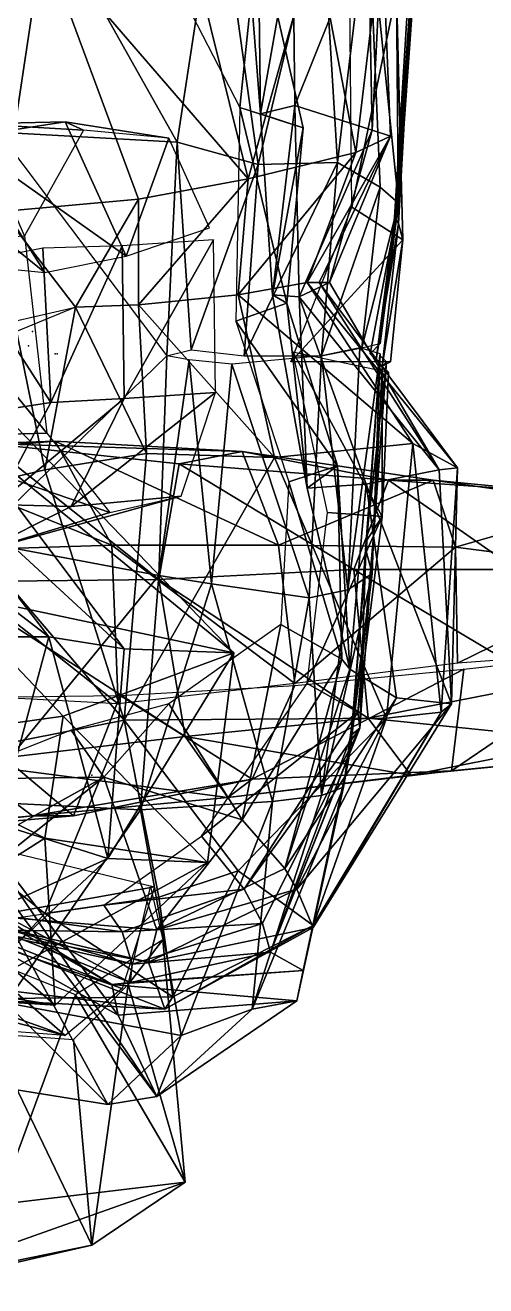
# Model space of a CAD drawing. Extents: x 4.9 to 9.1, y -6.1 to 13.5.
# Drawn here: x 7.991 to 8.369, y 11.789 to 12.821 of the extents above; entities that cross this region are included whole.
import ezdxf

# ---------------------------------------------------------------- set-up
doc = ezdxf.new("R2010")
doc.units = 0
doc.layers.get('0').update_dxf_attribs({"linetype": 'CONTINUOUS'})

msp = doc.modelspace()

# ---------------------------------------------------------------- linework, layer by layer
at = {"color": 0}
for p in [(7.9976, 12.5702, -1.9617), (7.9976, 12.5702, -1.96), (7.9943, 12.5585, -1.915), (7.9943, 12.5585, -1.915), (8.016, 12.5519, -0.7667), (8.0176, 12.5519, -0.7667), (8.046, 12.2069, -1.905)]:
    msp.add_point(p, dxfattribs=at)
for points in [[(8.0976, 13.0052, -2.7833), (8.1743, 12.6952, -2.8267), (8.006, 12.8902, -2.8733)], [(8.1743, 12.6952, -2.8267), (8.0976, 13.0052, -2.7833), (8.2293, 12.8919, -2.7617)], [(7.9693, 12.7335, -0.69), (8.116, 12.7252, -0.74), (7.981, 12.9652, -0.7733)], [(8.1493, 12.9435, -0.8067), (7.981, 12.9652, -0.7733), (8.116, 12.7252, -0.74)], [(8.116, 12.7252, -0.74), (8.1826, 12.7069, -0.7867), (8.1493, 12.9435, -0.8067)], [(8.2343, 12.9235, -0.9017), (8.1493, 12.9435, -0.8067), (8.1826, 12.7069, -0.7867)], [(8.1826, 12.7069, -0.7867), (8.2476, 12.7085, -0.89), (8.2343, 12.9235, -0.9017)], [(8.2726, 12.9202, -1), (8.2343, 12.9235, -0.9017), (8.2476, 12.7085, -0.89)], [(8.2476, 12.7085, -0.89), (8.2826, 12.6885, -0.9967), (8.2726, 12.9202, -1)], [(8.2726, 12.9202, -1), (8.2976, 12.6752, -1.1783), (8.3143, 12.9102, -1.1883)], [(8.2976, 12.6752, -1.1783), (8.2726, 12.9202, -1), (8.2826, 12.6885, -0.9967)], [(8.3143, 12.9102, -1.1883), (8.296, 12.6669, -1.3667), (8.311, 12.8919, -1.3533)], [(8.296, 12.6669, -1.3667), (8.3143, 12.9102, -1.1883), (8.2976, 12.6752, -1.1783)], [(8.1826, 12.8985, -1.9717), (8.1193, 12.8469, -1.7767), (8.1676, 12.7535, -1.745)], [(8.1676, 12.7535, -1.745), (8.2193, 12.7369, -1.98), (8.1826, 12.8985, -1.9717)], [(8.1826, 12.8985, -1.9717), (8.1843, 12.7485, -2.1267), (8.1726, 12.8985, -2.13)], [(8.211, 12.8985, -2.2883), (8.1726, 12.8985, -2.13), (8.1843, 12.7485, -2.1267)], [(8.1843, 12.7485, -2.1267), (8.1826, 12.8985, -1.9717), (8.2193, 12.7369, -1.98)], [(8.1843, 12.7485, -2.1267), (8.2126, 12.7552, -2.3017), (8.211, 12.8985, -2.2883)], [(8.2726, 12.9052, -2.4667), (8.211, 12.8985, -2.2883), (8.2126, 12.7552, -2.3017)], [(8.2126, 12.7552, -2.3017), (8.276, 12.7352, -2.4733), (8.2726, 12.9052, -2.4667)], [(8.2843, 12.8969, -2.645), (8.2626, 12.7169, -2.7483), (8.2293, 12.8919, -2.7617)], [(8.2626, 12.7169, -2.7483), (8.2843, 12.8969, -2.645), (8.291, 12.7302, -2.6367)], [(8.2843, 12.8969, -2.645), (8.2726, 12.9052, -2.4667), (8.276, 12.7352, -2.4733)], [(8.276, 12.7352, -2.4733), (8.291, 12.7302, -2.6367), (8.2843, 12.8969, -2.645)], [(7.7543, 12.8935, -2.7933), (8.006, 12.8902, -2.8733), (7.891, 12.6685, -2.8533)], [(7.9726, 12.6685, -2.8667), (7.891, 12.6685, -2.8533), (8.006, 12.8902, -2.8733)], [(8.006, 12.8902, -2.8733), (8.0843, 12.6785, -2.8617), (7.9726, 12.6685, -2.8667)], [(8.0843, 12.6785, -2.8617), (8.006, 12.8902, -2.8733), (8.1743, 12.6952, -2.8267)], [(8.1743, 12.6952, -2.8267), (8.2293, 12.8919, -2.7617), (8.2626, 12.7169, -2.7483)], [(8.311, 12.8919, -1.3533), (8.2943, 12.6635, -1.5067), (8.3076, 12.8802, -1.5067)], [(8.2943, 12.6635, -1.5067), (8.311, 12.8919, -1.3533), (8.296, 12.6669, -1.3667)], [(8.3093, 12.8669, -1.595), (8.3076, 12.8802, -1.5067), (8.2943, 12.6635, -1.5067)], [(8.2943, 12.6635, -1.5067), (8.2976, 12.6585, -1.6017), (8.3093, 12.8669, -1.595)], [(8.296, 12.8485, -1.735), (8.3093, 12.8669, -1.595), (8.2976, 12.6585, -1.6017)], [(8.296, 12.8485, -1.735), (8.2593, 12.6719, -1.835), (8.2576, 12.8419, -1.855)], [(8.2593, 12.6719, -1.835), (8.296, 12.8485, -1.735), (8.301, 12.6452, -1.7333)], [(8.2976, 12.6585, -1.6017), (8.301, 12.6452, -1.7333), (8.296, 12.8485, -1.735)], [(8.206, 12.5935, -1.98), (8.1676, 12.7535, -1.745), (8.1643, 12.5785, -1.79)], [(8.1676, 12.7535, -1.745), (8.206, 12.5935, -1.98), (8.2193, 12.7369, -1.98)], [(8.2126, 12.7552, -2.3017), (8.1843, 12.7485, -2.1267), (8.1943, 12.6002, -2.135)], [(8.1943, 12.6002, -2.135), (8.216, 12.5985, -2.3017), (8.2126, 12.7552, -2.3017)], [(8.276, 12.7352, -2.4733), (8.2126, 12.7552, -2.3017), (8.216, 12.5985, -2.3017)], [(7.9376, 12.7285, -0.5667), (8.0243, 12.7419, -0.6933), (7.951, 12.7402, -0.775)], [(7.9376, 12.7285, -0.5667), (8.0743, 12.6319, -0.6383), (8.0243, 12.7419, -0.6933)], [(8.0393, 12.7352, -0.8583), (7.951, 12.7402, -0.775), (8.0243, 12.7419, -0.6933)], [(8.1093, 12.7285, -0.79), (8.0243, 12.7419, -0.6933), (8.0743, 12.6319, -0.6383)], [(8.0243, 12.7419, -0.6933), (8.1093, 12.7285, -0.79), (8.0393, 12.7352, -0.8583)], [(8.2193, 12.7369, -1.98), (8.1943, 12.6002, -2.135), (8.1843, 12.7485, -2.1267)], [(7.951, 12.7402, -0.775), (8.0393, 12.7352, -0.8583), (7.991, 12.6485, -0.9117)], [(8.116, 12.7252, -0.74), (7.9693, 12.7335, -0.69), (8.1076, 12.5502, -0.745)], [(8.1943, 12.6002, -2.135), (8.2193, 12.7369, -1.98), (8.206, 12.5935, -1.98)], [(8.216, 12.5985, -2.3017), (8.241, 12.6102, -2.49), (8.276, 12.7352, -2.4733)], [(8.291, 12.7302, -2.6367), (8.276, 12.7352, -2.4733), (8.241, 12.6102, -2.49)], [(7.886, 12.7169, -0.4933), (8.0076, 12.6185, -0.51), (7.9376, 12.7285, -0.5667)], [(8.0743, 12.6319, -0.6383), (7.9376, 12.7285, -0.5667), (8.0076, 12.6185, -0.51)], [(8.0743, 12.6319, -0.6383), (8.1426, 12.6552, -0.73), (8.1093, 12.7285, -0.79)], [(8.1076, 12.5502, -0.745), (8.1276, 12.5552, -0.76), (8.116, 12.7252, -0.74)], [(8.1826, 12.7069, -0.7867), (8.116, 12.7252, -0.74), (8.1276, 12.5552, -0.76)], [(8.2226, 12.6102, -2.6867), (8.291, 12.7302, -2.6367), (8.2326, 12.6102, -2.63)], [(8.291, 12.7302, -2.6367), (8.2226, 12.6102, -2.6867), (8.2626, 12.7169, -2.7483)], [(8.241, 12.6102, -2.49), (8.2326, 12.6102, -2.63), (8.291, 12.7302, -2.6367)], [(8.0076, 12.6185, -0.51), (7.886, 12.7169, -0.4933), (7.9393, 12.6252, -0.4483)], [(8.166, 12.6002, -2.77), (8.2626, 12.7169, -2.7483), (8.2226, 12.6102, -2.6867)], [(8.2626, 12.7169, -2.7483), (8.166, 12.6002, -2.77), (8.1743, 12.6952, -2.8267)], [(8.1276, 12.5552, -0.76), (8.171, 12.5502, -0.8), (8.1826, 12.7069, -0.7867)], [(8.171, 12.5502, -0.8), (8.2343, 12.5502, -0.895), (8.2476, 12.7085, -0.89)], [(8.2476, 12.7085, -0.89), (8.1826, 12.7069, -0.7867), (8.171, 12.5502, -0.8)], [(8.2826, 12.6885, -0.9967), (8.2476, 12.7085, -0.89), (8.2343, 12.5502, -0.895)], [(8.0843, 12.5919, -2.8067), (8.1743, 12.6952, -2.8267), (8.166, 12.6002, -2.77)], [(8.1743, 12.6952, -2.8267), (8.0843, 12.5919, -2.8067), (8.0843, 12.6785, -2.8617)], [(8.2343, 12.5502, -0.895), (8.2676, 12.5569, -1.0167), (8.2826, 12.6885, -0.9967)], [(8.2976, 12.6752, -1.1783), (8.2826, 12.6885, -0.9967), (8.2676, 12.5569, -1.0167)], [(8.0326, 12.5902, -2.805), (7.9726, 12.6685, -2.8667), (8.0843, 12.6785, -2.8617)], [(8.0326, 12.5902, -2.805), (8.0843, 12.6785, -2.8617), (8.0843, 12.5919, -2.8067)], [(8.301, 12.6452, -1.7333), (8.2093, 12.5452, -1.83), (8.2593, 12.6719, -1.835)], [(8.2676, 12.5569, -1.0167), (8.2826, 12.5602, -1.1733), (8.2976, 12.6752, -1.1783)], [(8.296, 12.6669, -1.3667), (8.2976, 12.6752, -1.1783), (8.2826, 12.5602, -1.1733)], [(8.0326, 12.5902, -2.805), (7.9843, 12.5702, -2.8067), (7.9726, 12.6685, -2.8667)], [(8.2793, 12.5469, -1.5067), (8.296, 12.6669, -1.3667), (8.2743, 12.5519, -1.3733)], [(8.2826, 12.5602, -1.1733), (8.2743, 12.5519, -1.3733), (8.296, 12.6669, -1.3667)], [(8.296, 12.6669, -1.3667), (8.2793, 12.5469, -1.5067), (8.2943, 12.6635, -1.5067)], [(8.2976, 12.6585, -1.6017), (8.2943, 12.6635, -1.5067), (8.2793, 12.5469, -1.5067)], [(8.2793, 12.5469, -1.5067), (8.2843, 12.5419, -1.61), (8.2976, 12.6585, -1.6017)], [(8.301, 12.6452, -1.7333), (8.2976, 12.6585, -1.6017), (8.2843, 12.5419, -1.61)], [(7.8826, 12.6419, -0.835), (7.991, 12.6485, -0.9117), (8.0093, 12.4869, -0.9)], [(8.0093, 12.4869, -0.9), (7.881, 12.4835, -0.82), (7.8826, 12.6419, -0.835)], [(7.9393, 12.6252, -0.44), (8.0126, 12.5119, -0.5117), (8.006, 12.6385, -0.5083)], [(8.071, 12.6402, -0.6433), (8.006, 12.6385, -0.5083), (8.0126, 12.5119, -0.5117)], [(8.0126, 12.5119, -0.5117), (8.0726, 12.5152, -0.6367), (8.071, 12.6402, -0.6433)], [(8.146, 12.6452, -0.7283), (8.071, 12.6402, -0.6433), (8.0726, 12.5152, -0.6367)], [(8.0726, 12.5152, -0.6367), (8.1476, 12.5202, -0.7283), (8.146, 12.6452, -0.7283)], [(8.2093, 12.5452, -1.83), (8.301, 12.6452, -1.7333), (8.291, 12.5452, -1.7333)], [(8.2843, 12.5419, -1.61), (8.291, 12.5452, -1.7333), (8.301, 12.6452, -1.7333)], [(8.0126, 12.5119, -0.5117), (7.9393, 12.6252, -0.44), (7.936, 12.5002, -0.45)], [(8.166, 12.6002, -2.77), (8.2226, 12.6102, -2.6867), (8.3093, 12.4785, -2.7333)], [(8.216, 12.5985, -2.3017), (8.331, 12.4569, -2.47), (8.241, 12.6102, -2.49)], [(8.2226, 12.6102, -2.6867), (8.2326, 12.6102, -2.63), (8.346, 12.4585, -2.6317)], [(8.346, 12.4585, -2.6317), (8.3093, 12.4785, -2.7333), (8.2226, 12.6102, -2.6867)], [(8.2326, 12.6102, -2.63), (8.241, 12.6102, -2.49), (8.331, 12.4569, -2.47)], [(8.331, 12.4569, -2.47), (8.346, 12.4585, -2.6317), (8.2326, 12.6102, -2.63)], [(8.0843, 12.5919, -2.8067), (8.166, 12.6002, -2.77), (8.196, 12.4669, -2.84)], [(8.3093, 12.4785, -2.7333), (8.196, 12.4669, -2.84), (8.166, 12.6002, -2.77)], [(8.206, 12.5935, -1.98), (8.2226, 12.4419, -2.1367), (8.1943, 12.6002, -2.135)], [(8.216, 12.5985, -2.3017), (8.1943, 12.6002, -2.135), (8.2226, 12.4419, -2.1367)], [(8.2226, 12.4419, -2.1367), (8.271, 12.4452, -2.29), (8.216, 12.5985, -2.3017)], [(8.331, 12.4569, -2.47), (8.216, 12.5985, -2.3017), (8.271, 12.4452, -2.29)], [(8.0326, 12.5902, -2.805), (8.0076, 12.4569, -2.8567), (7.9826, 12.5785, -2.805)], [(8.0326, 12.5902, -2.805), (8.091, 12.4702, -2.8633), (8.0076, 12.4569, -2.8567)], [(8.0326, 12.5902, -2.805), (8.0843, 12.5919, -2.8067), (8.091, 12.4702, -2.8633)], [(8.196, 12.4669, -2.84), (8.091, 12.4702, -2.8633), (8.0843, 12.5919, -2.8067)], [(8.1643, 12.5785, -1.79), (8.2476, 12.4602, -1.99), (8.206, 12.5935, -1.98)], [(8.2226, 12.4419, -2.1367), (8.206, 12.5935, -1.98), (8.2476, 12.4602, -1.99)], [(7.916, 12.4352, -2.85), (7.9826, 12.5785, -2.805), (8.0076, 12.4569, -2.8567)], [(8.2476, 12.4602, -1.99), (8.1643, 12.5785, -1.79), (8.2076, 12.4469, -1.785)], [(8.2343, 12.5502, -0.8867), (8.256, 12.3585, -1.0067), (8.266, 12.5569, -1.0083)], [(8.2826, 12.5519, -1.1817), (8.266, 12.5569, -1.0083), (8.256, 12.3585, -1.0067)], [(8.101, 12.3702, -0.75), (8.1076, 12.5502, -0.745), (7.951, 12.3985, -0.6983)], [(8.1076, 12.5502, -0.745), (8.101, 12.3702, -0.75), (8.126, 12.5469, -0.76)], [(8.1443, 12.3635, -0.78), (8.126, 12.5469, -0.76), (8.101, 12.3702, -0.75)], [(8.126, 12.5469, -0.76), (8.1443, 12.3635, -0.78), (8.161, 12.5435, -0.8)], [(8.161, 12.5435, -0.8), (8.2243, 12.3519, -0.9), (8.2343, 12.5502, -0.8867)], [(8.2843, 12.4185, -1.735), (8.2393, 12.4219, -1.835), (8.211, 12.5535, -1.8283)], [(8.211, 12.5535, -1.8283), (8.2893, 12.5369, -1.73), (8.2843, 12.4185, -1.735)], [(8.256, 12.3585, -1.0067), (8.2343, 12.5502, -0.8867), (8.2243, 12.3519, -0.9)], [(8.256, 12.3585, -1.0067), (8.276, 12.3719, -1.1867), (8.2826, 12.5519, -1.1817)], [(8.2826, 12.5519, -1.1817), (8.271, 12.3902, -1.365), (8.2826, 12.5502, -1.37)], [(8.271, 12.3902, -1.365), (8.2826, 12.5519, -1.1817), (8.276, 12.3719, -1.1867)], [(8.2826, 12.5502, -1.37), (8.271, 12.3985, -1.51), (8.2876, 12.5452, -1.5117)], [(8.271, 12.3985, -1.51), (8.2826, 12.5502, -1.37), (8.271, 12.3902, -1.365)], [(8.2776, 12.4085, -1.615), (8.2876, 12.5452, -1.5117), (8.271, 12.3985, -1.51)], [(8.2876, 12.5452, -1.5117), (8.2776, 12.4085, -1.615), (8.2843, 12.5419, -1.61)], [(8.2243, 12.3519, -0.9), (8.161, 12.5435, -0.8), (8.1443, 12.3635, -0.78)], [(8.2843, 12.4185, -1.735), (8.2843, 12.5419, -1.61), (8.2776, 12.4085, -1.615)], [(8.2843, 12.5419, -1.61), (8.2843, 12.4185, -1.735), (8.2893, 12.5369, -1.73)], [(8.0726, 12.5152, -0.6367), (8.0126, 12.5119, -0.5117), (7.9676, 12.4285, -0.57)], [(7.9676, 12.4285, -0.57), (8.0293, 12.4269, -0.655), (8.0726, 12.5152, -0.6367)], [(8.1476, 12.5202, -0.7283), (8.0726, 12.5152, -0.6367), (8.0293, 12.4269, -0.655)], [(8.0293, 12.4269, -0.655), (8.1193, 12.4352, -0.7783), (8.1476, 12.5202, -0.7283)], [(7.936, 12.5002, -0.45), (7.9676, 12.4285, -0.57), (8.0126, 12.5119, -0.5117)], [(7.881, 12.4835, -0.82), (8.0093, 12.4869, -0.9), (8.061, 12.4219, -0.8383)], [(8.061, 12.4219, -0.8383), (7.956, 12.3902, -0.725), (7.881, 12.4835, -0.82)], [(7.886, 12.4819, -3.2983), (7.936, 12.4919, -3.1217), (8.0726, 12.3102, -3.15)], [(7.926, 12.3569, -2.99), (8.1626, 12.3069, -2.9333), (7.9843, 12.4919, -2.9467)], [(7.936, 12.4919, -3.1217), (7.9843, 12.4919, -2.9467), (8.1626, 12.3069, -2.9333)], [(8.1626, 12.3069, -2.9333), (8.0726, 12.3102, -3.15), (7.936, 12.4919, -3.1217)], [(8.016, 12.4802, -3.61), (7.8793, 12.4685, -3.6867), (7.816, 12.4719, -3.5467)], [(7.816, 12.4719, -3.5467), (7.961, 12.4785, -3.475), (8.016, 12.4802, -3.61)], [(7.8193, 12.4669, -3.4583), (7.886, 12.4819, -3.2983), (8.011, 12.3202, -3.2917)], [(7.8793, 12.4685, -3.6867), (8.016, 12.4802, -3.61), (8.0626, 12.3952, -3.68)], [(8.0726, 12.3102, -3.15), (8.011, 12.3202, -3.2917), (7.886, 12.4819, -3.2983)], [(8.101, 12.3669, -3.3467), (7.961, 12.4785, -3.475), (7.926, 12.3652, -3.385)], [(8.1693, 12.4719, -3.535), (8.016, 12.4802, -3.61), (7.961, 12.4785, -3.475)], [(7.961, 12.4785, -3.475), (8.1176, 12.4619, -3.4267), (8.1693, 12.4719, -3.535)], [(7.961, 12.4785, -3.475), (8.101, 12.3669, -3.3467), (8.1176, 12.4619, -3.4267)], [(8.1993, 12.3952, -3.6117), (8.0626, 12.3952, -3.68), (8.016, 12.4802, -3.61)], [(8.016, 12.4802, -3.61), (8.1693, 12.4719, -3.535), (8.1993, 12.3952, -3.6117)], [(8.196, 12.4669, -2.84), (8.3093, 12.4785, -2.7333), (8.2876, 12.2535, -2.7633)], [(8.3326, 12.2585, -2.645), (8.2876, 12.2535, -2.7633), (8.3093, 12.4785, -2.7333)], [(8.3093, 12.4785, -2.7333), (8.346, 12.4585, -2.6317), (8.3326, 12.2585, -2.645)], [(8.011, 12.3202, -3.2917), (7.9326, 12.3202, -3.4717), (7.8193, 12.4669, -3.4583)], [(8.0626, 12.3952, -3.68), (7.9093, 12.3902, -3.765), (7.8793, 12.4685, -3.6867)], [(8.0726, 12.2519, -2.8683), (8.0076, 12.4569, -2.8567), (8.091, 12.4702, -2.8633)], [(8.091, 12.4702, -2.8633), (8.196, 12.4669, -2.84), (8.0726, 12.2519, -2.8683)], [(8.2876, 12.2535, -2.7633), (8.0726, 12.2519, -2.8683), (8.196, 12.4669, -2.84)], [(8.2893, 12.4485, -3.3817), (8.1693, 12.4719, -3.535), (8.1176, 12.4619, -3.4267)], [(8.326, 12.4485, -3.4683), (8.1993, 12.3952, -3.6117), (8.1693, 12.4719, -3.535)], [(8.1693, 12.4719, -3.535), (8.2893, 12.4485, -3.3817), (8.326, 12.4485, -3.4683)], [(8.0076, 12.4569, -2.8567), (8.0726, 12.2519, -2.8683), (7.916, 12.4352, -2.85)], [(8.261, 12.3752, -3.3117), (8.1176, 12.4619, -3.4267), (8.101, 12.3669, -3.3467)], [(8.1176, 12.4619, -3.4267), (8.261, 12.3752, -3.3117), (8.2893, 12.4485, -3.3817)], [(8.2076, 12.4469, -1.785), (8.251, 12.3019, -1.9883), (8.2476, 12.4602, -1.99)], [(8.2476, 12.4602, -1.99), (8.2576, 12.2935, -2.145), (8.2226, 12.4419, -2.1367)], [(8.2576, 12.2935, -2.145), (8.2476, 12.4602, -1.99), (8.251, 12.3019, -1.9883)], [(8.271, 12.4452, -2.29), (8.341, 12.2652, -2.4533), (8.331, 12.4569, -2.47)], [(8.346, 12.4585, -2.6317), (8.331, 12.4569, -2.47), (8.341, 12.2652, -2.4533)], [(8.341, 12.2652, -2.4533), (8.3326, 12.2585, -2.645), (8.346, 12.4585, -2.6317)], [(8.1993, 12.3952, -3.6117), (8.326, 12.4485, -3.4683), (8.3443, 12.3935, -3.545)], [(8.251, 12.3019, -1.9883), (8.2076, 12.4469, -1.785), (8.201, 12.3302, -1.785)], [(8.271, 12.4452, -2.29), (8.2226, 12.4419, -2.1367), (8.2576, 12.2935, -2.145)], [(8.2576, 12.2935, -2.145), (8.296, 12.2702, -2.28), (8.271, 12.4452, -2.29)], [(8.3943, 12.3752, -3.2817), (8.2893, 12.4485, -3.3817), (8.261, 12.3752, -3.3117)], [(8.341, 12.2652, -2.4533), (8.271, 12.4452, -2.29), (8.296, 12.2702, -2.28)], [(8.4276, 12.4385, -3.3433), (8.326, 12.4485, -3.4683), (8.2893, 12.4485, -3.3817)], [(8.2893, 12.4485, -3.3817), (8.3943, 12.3752, -3.2817), (8.4276, 12.4385, -3.3433)], [(8.466, 12.4285, -3.4217), (8.3443, 12.3935, -3.545), (8.326, 12.4485, -3.4683)], [(8.326, 12.4485, -3.4683), (8.4276, 12.4385, -3.3433), (8.466, 12.4285, -3.4217)], [(7.8626, 12.2102, -2.8067), (7.916, 12.4352, -2.85), (8.0726, 12.2519, -2.8683)], [(8.1193, 12.4352, -0.7783), (8.0293, 12.4269, -0.655), (7.956, 12.3902, -0.725)], [(7.956, 12.3902, -0.725), (8.061, 12.4219, -0.8383), (8.1193, 12.4352, -0.7783)], [(7.9676, 12.4285, -0.57), (7.956, 12.3902, -0.725), (8.0293, 12.4269, -0.655)], [(8.2843, 12.4185, -1.735), (8.2226, 12.2819, -1.85), (8.2393, 12.4219, -1.835)], [(8.3443, 12.3935, -3.545), (8.466, 12.4285, -3.4217), (8.4993, 12.3735, -3.4833)], [(8.2226, 12.2819, -1.85), (8.2843, 12.4185, -1.735), (8.2643, 12.2585, -1.7433)], [(8.2776, 12.4085, -1.615), (8.2643, 12.2585, -1.7433), (8.2843, 12.4185, -1.735)], [(8.2643, 12.2585, -1.7433), (8.2776, 12.4085, -1.615), (8.266, 12.2452, -1.6283)], [(8.271, 12.3985, -1.51), (8.266, 12.2452, -1.6283), (8.2776, 12.4085, -1.615)], [(7.9093, 12.3902, -3.765), (8.0626, 12.3952, -3.68), (8.0676, 12.2652, -3.715)], [(8.0676, 12.2652, -3.715), (7.9143, 12.2735, -3.8017), (7.9093, 12.3902, -3.765)], [(7.951, 12.3985, -0.6983), (7.9493, 12.1852, -0.7533), (8.101, 12.3702, -0.75)], [(8.2126, 12.2819, -3.645), (8.0676, 12.2652, -3.715), (8.0626, 12.3952, -3.68)], [(8.0626, 12.3952, -3.68), (8.1993, 12.3952, -3.6117), (8.2126, 12.2819, -3.645)], [(8.3443, 12.3935, -3.545), (8.2126, 12.2819, -3.645), (8.1993, 12.3952, -3.6117)], [(8.2126, 12.2819, -3.645), (8.3443, 12.3935, -3.545), (8.346, 12.2985, -3.57)], [(8.2593, 12.2402, -1.5133), (8.271, 12.3902, -1.365), (8.2576, 12.2252, -1.3733)], [(8.276, 12.3719, -1.1867), (8.2576, 12.2252, -1.3733), (8.271, 12.3902, -1.365)], [(8.266, 12.2452, -1.6283), (8.271, 12.3985, -1.51), (8.2593, 12.2402, -1.5133)], [(8.271, 12.3902, -1.365), (8.2593, 12.2402, -1.5133), (8.271, 12.3985, -1.51)], [(8.4993, 12.3735, -3.4833), (8.346, 12.2985, -3.57), (8.3443, 12.3935, -3.545)], [(8.086, 12.1785, -0.7967), (8.101, 12.3702, -0.75), (7.9493, 12.1852, -0.7533)], [(8.101, 12.3702, -0.75), (8.086, 12.1785, -0.7967), (8.1443, 12.3635, -0.78)], [(8.101, 12.3669, -3.3467), (8.2726, 12.2535, -3.3417), (8.261, 12.3752, -3.3117)], [(8.2343, 12.1902, -1.0033), (8.2526, 12.1969, -1.1767), (8.276, 12.3719, -1.1867)], [(8.276, 12.3719, -1.1867), (8.256, 12.3585, -1.0067), (8.2343, 12.1902, -1.0033)], [(8.2576, 12.2252, -1.3733), (8.276, 12.3719, -1.1867), (8.2526, 12.1969, -1.1767)], [(8.4176, 12.2819, -3.3017), (8.261, 12.3752, -3.3117), (8.2726, 12.2535, -3.3417)], [(8.261, 12.3752, -3.3117), (8.4176, 12.2819, -3.3017), (8.3943, 12.3752, -3.2817)], [(8.346, 12.2985, -3.57), (8.4993, 12.3735, -3.4833), (8.486, 12.3085, -3.505)], [(7.926, 12.3652, -3.385), (8.1226, 12.2385, -3.385), (8.101, 12.3669, -3.3467)], [(8.1226, 12.2385, -3.385), (7.926, 12.3652, -3.385), (7.9393, 12.2169, -3.4333)], [(8.1943, 12.1852, -0.89), (8.1443, 12.3635, -0.78), (8.086, 12.1785, -0.7967)], [(8.2726, 12.2535, -3.3417), (8.101, 12.3669, -3.3467), (8.1226, 12.2385, -3.385)], [(8.1443, 12.3635, -0.78), (8.1943, 12.1852, -0.89), (8.2243, 12.3519, -0.9)], [(7.856, 12.2319, -2.9467), (8.0226, 12.2552, -2.9783), (7.926, 12.3569, -2.99)], [(8.1626, 12.3069, -2.9333), (7.926, 12.3569, -2.99), (8.0226, 12.2552, -2.9783)], [(8.2343, 12.1902, -1.0033), (8.2243, 12.3519, -0.9), (8.1943, 12.1852, -0.89)], [(8.2243, 12.3519, -0.9), (8.2343, 12.1902, -1.0033), (8.256, 12.3585, -1.0067)], [(8.1693, 12.1702, -1.9817), (8.201, 12.3302, -1.785), (8.1093, 12.2652, -1.8033)], [(8.201, 12.3302, -1.785), (8.1693, 12.1702, -1.9817), (8.251, 12.3019, -1.9883)], [(7.9326, 12.3202, -3.4717), (8.011, 12.3202, -3.2917), (7.9693, 12.1669, -3.2517)], [(8.0593, 12.1385, -3.0717), (7.9693, 12.1669, -3.2517), (8.011, 12.3202, -3.2917)], [(8.011, 12.3202, -3.2917), (8.0726, 12.3102, -3.15), (8.0593, 12.1385, -3.0717)], [(8.1626, 12.3069, -2.9333), (8.0593, 12.1385, -3.0717), (8.0726, 12.3102, -3.15)], [(8.486, 12.3085, -3.5017), (8.341, 12.2102, -3.5033), (8.351, 12.2935, -3.5667)], [(8.341, 12.2102, -3.5033), (8.486, 12.3085, -3.5017), (8.4743, 12.2235, -3.4417)], [(8.0226, 12.2552, -2.9783), (8.141, 12.1352, -2.8733), (8.1626, 12.3069, -2.9333)], [(8.0593, 12.1385, -3.0717), (8.1626, 12.3069, -2.9333), (8.141, 12.1352, -2.8733)], [(8.2043, 12.1302, -2.1383), (8.251, 12.3019, -1.9883), (8.1693, 12.1702, -1.9817)], [(8.251, 12.3019, -1.9883), (8.2043, 12.1302, -2.1383), (8.2576, 12.2935, -2.145)], [(8.351, 12.2935, -3.5667), (8.1776, 12.2035, -3.575), (8.2126, 12.2802, -3.6433)], [(8.1776, 12.2035, -3.575), (8.351, 12.2935, -3.5667), (8.341, 12.2102, -3.5033)], [(8.296, 12.2702, -2.28), (8.2576, 12.2935, -2.145), (8.2043, 12.1302, -2.1383)], [(8.0693, 12.2719, -3.72), (8.2126, 12.2802, -3.6433), (8.1776, 12.2035, -3.575)], [(8.2643, 12.2585, -1.7433), (8.136, 12.1569, -1.91), (8.2226, 12.2819, -1.85)], [(8.2726, 12.2535, -3.3417), (8.451, 12.2352, -3.3667), (8.4176, 12.2819, -3.3017)], [(8.031, 12.1735, -3.6417), (7.876, 12.1602, -3.72), (7.916, 12.2702, -3.8033)], [(7.916, 12.2702, -3.8033), (8.0693, 12.2719, -3.72), (8.031, 12.1735, -3.6417)], [(8.1776, 12.2035, -3.575), (8.031, 12.1735, -3.6417), (8.0693, 12.2719, -3.72)], [(8.2043, 12.1302, -2.1383), (8.2143, 12.1135, -2.2833), (8.296, 12.2702, -2.28)], [(8.341, 12.2652, -2.4533), (8.296, 12.2702, -2.28), (8.2143, 12.1135, -2.2833)], [(8.056, 12.2052, -1.9983), (8.1093, 12.2652, -1.8033), (8.0293, 12.2435, -1.8167)], [(8.1093, 12.2652, -1.8033), (8.056, 12.2052, -1.9983), (8.1693, 12.1702, -1.9817)], [(8.136, 12.1569, -1.91), (8.2643, 12.2585, -1.7433), (8.171, 12.1135, -1.7383)], [(8.266, 12.2452, -1.6283), (8.171, 12.1135, -1.7383), (8.2643, 12.2585, -1.7433)], [(8.2143, 12.1135, -2.2833), (8.2276, 12.0819, -2.4583), (8.341, 12.2652, -2.4533)], [(8.3326, 12.2585, -2.645), (8.341, 12.2652, -2.4533), (8.2276, 12.0819, -2.4583)], [(8.2276, 12.0819, -2.4583), (8.2276, 12.0835, -2.65), (8.3326, 12.2585, -2.645)], [(8.2876, 12.2535, -2.7633), (8.3326, 12.2585, -2.645), (8.2276, 12.0835, -2.65)], [(7.856, 12.2319, -2.9467), (8.0076, 12.1552, -2.935), (8.0226, 12.2552, -2.9783)], [(8.0726, 12.2519, -2.8683), (8.0076, 12.0935, -2.7783), (7.8626, 12.2102, -2.8067)], [(8.141, 12.1352, -2.8733), (8.0226, 12.2552, -2.9783), (8.0076, 12.1552, -2.935)], [(8.0726, 12.2519, -2.8683), (8.101, 12.1069, -2.7783), (8.0076, 12.0935, -2.7783)], [(8.0726, 12.2519, -2.8683), (8.2876, 12.2535, -2.7633), (8.166, 12.1285, -2.78)], [(8.0726, 12.2519, -2.8683), (8.166, 12.1285, -2.78), (8.101, 12.1069, -2.7783)], [(8.1226, 12.2385, -3.385), (8.3076, 12.2069, -3.4217), (8.2726, 12.2535, -3.3417)], [(8.2276, 12.0835, -2.65), (8.166, 12.1285, -2.78), (8.2876, 12.2535, -2.7633)], [(8.451, 12.2352, -3.3667), (8.2726, 12.2535, -3.3417), (8.3076, 12.2069, -3.4217)], [(8.056, 12.2052, -1.9983), (8.0293, 12.2435, -1.8167), (7.9276, 12.2035, -1.795)], [(7.9393, 12.2169, -3.4333), (8.1576, 12.1885, -3.4733), (8.1226, 12.2385, -3.385)], [(8.3076, 12.2069, -3.4217), (8.1226, 12.2385, -3.385), (8.1576, 12.1885, -3.4733)], [(8.171, 12.1135, -1.7383), (8.266, 12.2452, -1.6283), (8.186, 12.0852, -1.6283)], [(8.1926, 12.0619, -1.5133), (8.186, 12.0852, -1.6283), (8.266, 12.2452, -1.6283)], [(8.266, 12.2452, -1.6283), (8.2593, 12.2402, -1.5133), (8.1926, 12.0619, -1.5133)], [(8.2576, 12.2252, -1.3733), (8.1926, 12.0619, -1.5133), (8.2593, 12.2402, -1.5133)], [(8.3076, 12.2069, -3.4217), (8.4743, 12.2235, -3.4417), (8.451, 12.2352, -3.3667)], [(7.856, 12.2319, -2.9467), (7.921, 12.1002, -2.87), (8.0076, 12.1552, -2.935)], [(8.1926, 12.0619, -1.5133), (8.2576, 12.2252, -1.3733), (8.2193, 12.0469, -1.3817)], [(8.2526, 12.1969, -1.1767), (8.2193, 12.0469, -1.3817), (8.2576, 12.2252, -1.3733)], [(7.836, 12.1585, -3.6317), (7.9976, 12.1735, -3.5517), (7.9393, 12.2169, -3.4333)], [(8.1576, 12.1885, -3.4733), (7.9393, 12.2169, -3.4333), (7.9976, 12.1735, -3.5517)], [(8.4743, 12.2235, -3.4417), (8.3076, 12.2069, -3.4217), (8.341, 12.2102, -3.5033)], [(7.9426, 12.0235, -2.6533), (7.8626, 12.2102, -2.8067), (8.0076, 12.0935, -2.7783)], [(7.9176, 12.0952, -2.135), (8.056, 12.2052, -1.9983), (7.921, 12.1302, -1.9917)], [(8.056, 12.2052, -1.9983), (7.9176, 12.0952, -2.135), (8.0993, 12.0802, -2.1267)], [(7.9276, 12.2035, -1.795), (7.921, 12.1302, -1.9917), (8.056, 12.2052, -1.9983)], [(8.0993, 12.0802, -2.1267), (8.1693, 12.1702, -1.9817), (8.056, 12.2052, -1.9983)], [(8.341, 12.2102, -3.5033), (8.1576, 12.1885, -3.4733), (8.1776, 12.2035, -3.575)], [(8.1576, 12.1885, -3.4733), (8.341, 12.2102, -3.5033), (8.3076, 12.2069, -3.4217)], [(8.1776, 12.2035, -3.575), (7.9976, 12.1735, -3.5517), (8.031, 12.1735, -3.6417)], [(7.9976, 12.1735, -3.5517), (8.1776, 12.2035, -3.575), (8.1576, 12.1885, -3.4733)], [(8.1776, 12.0152, -1.01), (8.2143, 12.0219, -1.19), (8.2526, 12.1969, -1.1767)], [(8.2526, 12.1969, -1.1767), (8.2343, 12.1902, -1.0033), (8.1776, 12.0152, -1.01)], [(8.2193, 12.0469, -1.3817), (8.2526, 12.1969, -1.1767), (8.2143, 12.0219, -1.19)], [(7.9493, 12.1852, -0.7533), (7.976, 12.0202, -0.84), (8.086, 12.1785, -0.7967)], [(8.086, 12.1785, -0.7967), (8.1193, 11.9935, -0.915), (8.1943, 12.1852, -0.89)], [(8.1776, 12.0152, -1.01), (8.1943, 12.1852, -0.89), (8.1193, 11.9935, -0.915)], [(8.1943, 12.1852, -0.89), (8.1776, 12.0152, -1.01), (8.2343, 12.1902, -1.0033)], [(7.9976, 12.1735, -3.5517), (7.836, 12.1585, -3.6317), (7.876, 12.1602, -3.72)], [(7.876, 12.1602, -3.72), (8.031, 12.1735, -3.6417), (7.9976, 12.1735, -3.5517)], [(7.9376, 12.1819, -1.035), (7.9276, 12.0885, -1.1783), (8.0676, 12.0102, -1.19)], [(7.936, 12.1619, -0.9283), (7.9376, 12.1819, -1.035), (8.0993, 11.9435, -1.0333)], [(8.0676, 12.0102, -1.19), (8.0993, 11.9435, -1.0333), (7.9376, 12.1819, -1.035)], [(8.1193, 11.9935, -0.915), (8.086, 12.1785, -0.7967), (7.976, 12.0202, -0.84)], [(8.0593, 12.1385, -3.0717), (7.8493, 12.0435, -3.1833), (7.9693, 12.1669, -3.2517)], [(8.1693, 12.1702, -1.9817), (8.0993, 12.0802, -2.1267), (8.2043, 12.1302, -2.1383)], [(7.9143, 11.9602, -0.8683), (7.936, 12.1619, -0.9283), (8.0593, 11.9369, -0.9367)], [(8.016, 12.0185, -2.7533), (8.0076, 12.1552, -2.935), (7.921, 12.1002, -2.87)], [(8.0993, 11.9435, -1.0333), (8.0593, 11.9369, -0.9367), (7.936, 12.1619, -0.9283)], [(8.0076, 12.1552, -2.935), (8.016, 12.0185, -2.7533), (8.141, 12.1352, -2.8733)], [(8.171, 12.1135, -1.7383), (8.056, 12.1002, -2.0533), (8.136, 12.1569, -1.91)], [(7.921, 12.0835, -1.1083), (7.981, 12.1435, -0.995), (8.0976, 12.1152, -1.0083)], [(7.8493, 12.0435, -3.1833), (8.0593, 12.1385, -3.0717), (7.936, 12.0235, -2.9667)], [(8.141, 12.1352, -2.8733), (7.936, 12.0235, -2.9667), (8.0593, 12.1385, -3.0717)], [(7.936, 12.0235, -2.9667), (8.141, 12.1352, -2.8733), (8.016, 12.0185, -2.7533)], [(8.2143, 12.1135, -2.2833), (8.2043, 12.1302, -2.1383), (8.0993, 12.0802, -2.1267)], [(8.1126, 12.0252, -2.65), (8.101, 12.1069, -2.7783), (8.166, 12.1285, -2.78)], [(8.166, 12.1285, -2.78), (8.2276, 12.0835, -2.65), (8.1126, 12.0252, -2.65)], [(8.0976, 12.1152, -1.0083), (8.071, 12.0319, -1.135), (7.921, 12.0835, -1.1083)], [(8.056, 12.1002, -2.0533), (8.171, 12.1135, -1.7383), (8.071, 12.0785, -1.7417)], [(8.186, 12.0852, -1.6283), (8.071, 12.0785, -1.7417), (8.171, 12.1135, -1.7383)], [(8.076, 12.0352, -1.1367), (8.0943, 12.1152, -1.0183), (8.1043, 12.0719, -0.8967)], [(8.0993, 12.0802, -2.1267), (8.0926, 12.0535, -2.27), (8.2143, 12.1135, -2.2833)], [(8.2276, 12.0819, -2.4583), (8.2143, 12.1135, -2.2833), (8.0926, 12.0535, -2.27)], [(7.9276, 12.0885, -1.1783), (7.9376, 12.1069, -1.3383), (8.0626, 12.0352, -1.3667)], [(7.946, 12.1069, -1.4933), (8.0626, 12.0352, -1.3667), (7.9376, 12.1069, -1.3383)], [(7.9476, 12.0885, -1.615), (8.0776, 12.0369, -1.5017), (7.946, 12.1069, -1.4933)], [(8.0626, 12.0352, -1.3667), (7.946, 12.1069, -1.4933), (8.0776, 12.0369, -1.5017)], [(8.1126, 12.0252, -2.65), (8.0076, 12.0935, -2.7783), (8.101, 12.1069, -2.7783)], [(7.921, 12.1002, -2.87), (7.8343, 12.0485, -2.6417), (8.016, 12.0185, -2.7533)], [(8.0926, 12.0535, -2.27), (8.0993, 12.0802, -2.1267), (7.9176, 12.0952, -2.135)], [(7.9176, 12.0952, -2.135), (7.921, 12.0869, -2.2783), (8.0926, 12.0535, -2.27)], [(8.0076, 12.0935, -2.7783), (8.1126, 12.0252, -2.65), (7.9426, 12.0235, -2.6533)], [(8.071, 12.0785, -1.7417), (7.986, 12.0902, -2.065), (8.056, 12.1002, -2.0533)], [(7.921, 12.0835, -1.1083), (8.0243, 11.9935, -1.2517), (7.8743, 12.0469, -1.225)], [(8.106, 12.0152, -2.455), (8.0926, 12.0535, -2.27), (7.921, 12.0869, -2.2783)], [(7.921, 12.0869, -2.2783), (7.921, 12.0369, -2.4633), (8.106, 12.0152, -2.455)], [(8.0243, 11.9935, -1.2517), (7.921, 12.0835, -1.1083), (8.071, 12.0319, -1.135)], [(8.0626, 12.0352, -1.3667), (8.0676, 12.0102, -1.19), (7.9276, 12.0885, -1.1783)], [(7.9526, 12.0802, -1.7467), (8.0793, 12.0519, -1.6317), (7.9476, 12.0885, -1.615)], [(8.0776, 12.0369, -1.5017), (7.9476, 12.0885, -1.615), (8.0793, 12.0519, -1.6317)], [(7.986, 12.0902, -2.065), (8.071, 12.0785, -1.7417), (7.9526, 12.0802, -1.7467)], [(8.071, 12.0785, -1.7417), (8.186, 12.0852, -1.6283), (8.0793, 12.0519, -1.6317)], [(8.1926, 12.0619, -1.5133), (8.0793, 12.0519, -1.6317), (8.186, 12.0852, -1.6283)], [(8.0926, 12.0535, -2.27), (8.106, 12.0152, -2.455), (8.2276, 12.0819, -2.4583)], [(8.2276, 12.0835, -2.65), (8.2276, 12.0819, -2.4583), (8.106, 12.0152, -2.455)], [(8.106, 12.0152, -2.455), (8.1126, 12.0252, -2.65), (8.2276, 12.0835, -2.65)], [(7.9693, 11.8552, -0.9067), (8.0326, 12.0269, -0.8417), (7.9243, 12.0702, -0.89)], [(8.0793, 12.0519, -1.6317), (7.9526, 12.0802, -1.7467), (8.071, 12.0785, -1.7417)], [(8.1226, 11.8735, -0.99), (8.1043, 12.0719, -0.8967), (8.0326, 12.0269, -0.8417)], [(8.1043, 12.0719, -0.8967), (8.1226, 11.8735, -0.99), (8.076, 12.0352, -1.1367)], [(8.0793, 12.0519, -1.6317), (8.1926, 12.0619, -1.5133), (8.0776, 12.0369, -1.5017)], [(8.2193, 12.0469, -1.3817), (8.0776, 12.0369, -1.5017), (8.1926, 12.0619, -1.5133)], [(7.7376, 12.0385, -2.8567), (8.016, 12.0185, -2.7533), (7.8343, 12.0485, -2.6417)], [(7.8126, 12.0485, -1.4367), (7.8743, 12.0469, -1.225), (8.0243, 11.9935, -1.2517)], [(8.0243, 11.9935, -1.2517), (7.9593, 11.9985, -1.5), (7.8126, 12.0485, -1.4367)], [(8.0776, 12.0369, -1.5017), (8.2193, 12.0469, -1.3817), (8.0626, 12.0352, -1.3667)], [(8.2143, 12.0219, -1.19), (8.0626, 12.0352, -1.3667), (8.2193, 12.0469, -1.3817)], [(8.016, 12.0185, -2.7533), (7.7376, 12.0385, -2.8567), (7.936, 12.0235, -2.9667)], [(7.9426, 12.0235, -2.6533), (8.106, 12.0152, -2.455), (7.921, 12.0369, -2.4633)], [(8.076, 12.0352, -1.1367), (8.046, 11.8219, -1.2217), (8.031, 11.9902, -1.2433)], [(8.046, 11.8219, -1.2217), (8.076, 12.0352, -1.1367), (8.1226, 11.8735, -0.99)], [(8.0626, 12.0352, -1.3667), (8.2143, 12.0219, -1.19), (8.0676, 12.0102, -1.19)], [(8.0593, 11.9369, -0.9367), (7.976, 12.0202, -0.84), (7.9143, 11.9602, -0.8683)], [(8.106, 12.0152, -2.455), (7.9426, 12.0235, -2.6533), (8.1126, 12.0252, -2.65)], [(8.0326, 12.0269, -0.8417), (7.9693, 11.8552, -0.9067), (8.1226, 11.8735, -0.99)], [(7.976, 12.0202, -0.84), (8.0593, 11.9369, -0.9367), (8.1193, 11.9935, -0.915)], [(8.0993, 11.9435, -1.0333), (8.0676, 12.0102, -1.19), (8.2143, 12.0219, -1.19)], [(8.2143, 12.0219, -1.19), (8.1776, 12.0152, -1.01), (8.0993, 11.9435, -1.0333)], [(8.1193, 11.9935, -0.915), (8.0993, 11.9435, -1.0333), (8.1776, 12.0152, -1.01)], [(7.9626, 11.9952, -1.5033), (8.031, 11.9902, -1.2433), (8.046, 11.8219, -1.2217)], [(8.046, 11.8219, -1.2217), (7.966, 11.8035, -1.4717), (7.9626, 11.9952, -1.5033)], [(8.0993, 11.9435, -1.0333), (8.1193, 11.9935, -0.915), (8.0593, 11.9369, -0.9367)], [(7.8826, 11.7885, -1.1417), (8.1226, 11.8735, -0.99), (7.9693, 11.8552, -0.9067)], [(8.1226, 11.8735, -0.99), (7.8826, 11.7885, -1.1417), (8.046, 11.8219, -1.2217)], [(7.966, 11.8035, -1.4717), (8.046, 11.8219, -1.2217), (7.8826, 11.7885, -1.1417)]]:
    msp.add_3dface(points, dxfattribs=at)

doc.saveas('drawing.dxf')
